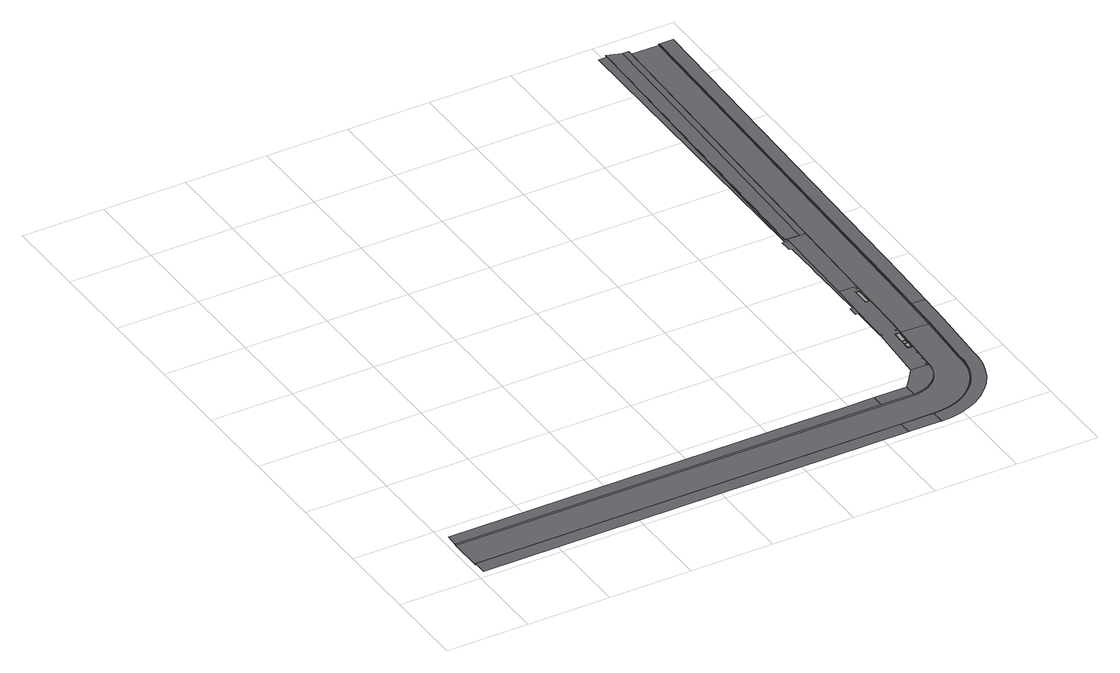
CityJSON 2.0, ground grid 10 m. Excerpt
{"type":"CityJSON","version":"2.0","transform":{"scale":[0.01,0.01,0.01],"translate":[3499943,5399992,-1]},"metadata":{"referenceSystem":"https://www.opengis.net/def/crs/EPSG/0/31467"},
"CityObjects":{
"road1":{"type":"Road","attributes":{"function":"1050"},"geometry":[{"type":"MultiSurface","lod":"3","boundaries":[[[0,1,2,3,4,5,6,7,8,9,10,11,12,13,14,15,16,17,18,19,20,21,22,23,24,25,26,27,28,29]],[[30,31,32,33]],[[17,16,34,35,36,37,38,33,32,39]],[[40,41,42,43,44,45]],[[39,32,46,47,48,49]],[[50,51,19,18]],[[52,53,54,55,56,57,58,59,60,61,62,51,50,63,64,65,66]],[[51,62,20,19]],[[62,61,21,20]],[[61,60,22,21]],[[60,59,23,22]],[[59,58,24,23]],[[58,57,25,24]],[[57,56,26,25]],[[56,55,27,26]],[[55,54,28,27]],[[54,53,29,28]],[[53,52,0,29]],[[17,39,49,67]],[[66,68,69,52]],[[69,70,1,0,52]],[[67,50,18,17]],[[71,72,33,73,74,38]],[[75,76,77,78]],[[76,37,36,79,77]],[[78,45,40,41,80,81,75]],[[82,83,84,85,86,87,88,89,90,91,92,93,94,95,96,97,98,99,100,101,102]],[[103,104,105,106,107,108]],[[109,110,111,112,113,114,115,116,117,118,119,120,121,122,123,124,125,126,127,128,129,130,131,132,133]],[[134,135,136,137,138,139]],[[140,141,142,143,144,145]],[[146,147,148,149,150,151]],[[48,47,152,153]],[[72,46,32,33]],[[71,76,75,81]],[[76,71,38,37]],[[154,155,156,157,158,159]],[[70,69,68,160,161,162,163,164]],[[165,40,166]],[[165,41,40]],[[167,81,75]],[[168,102,101,126,125,124,123,122,121,120,119,118,117,116,115,114,113,112,111,110,109,133,132,131,130,129,128,127,126,101,169,170,63,50,67,49,48,153,171,172,173,174,175,176,177,178,152,47,46,179],[103,108,107,106,105,104],[146,151,150,149,148,147],[137,136,135,134,139,138],[142,141,140,145,144,143],[180,181,182,183,184],[159,158,157,156,155,154]],[[168,179,46,72]],[[185,41,165]],[[71,81,167,82,102,168,72]],[[82,167,185,165,83]],[[167,81,80,41,185]],[[186,3,4,187]],[[187,4,5,188]],[[188,5,6,189]],[[189,6,7,190]],[[190,7,8,191]],[[191,8,9,192]],[[192,9,10,193]],[[193,10,11,194]],[[194,11,12,195]],[[195,12,13,196]],[[196,13,14,197]],[[197,14,15,198]],[[199,16,34,200]],[[200,34,35,201]],[[15,16,199,198]],[[202,186,203,204,3,2,205]],[[206,207,208,209,210,211,212,213,214,215,216,217,218,219,220,221,222,223,224,225,226,227,228,229,230,231,232,233,234,235,236]],[[208,207,237,238,239,240]],[[224,223,241]],[[186,202,242,241,223,243]],[[244,242,202,205]],[[186,203,223,222,221,220,245,246,217,216,215,214,213,247,211,209,208,240,239,201,200,199,198,197,196,195,194,193,192,191,190,189,188,187]],[[184,248,249,180]],[[180,249,250,181]],[[251,252,183,182]],[[182,181,250,251]],[[253,254,255,256,257]],[[258,259,260,261]],[[183,252,248,184]],[[262,263,264,265,266]],[[254,253,267]],[[268,269,255,254,270]],[[257,256,271,272]],[[273,274,275]],[[251,250,249,248,252],[276,260,259,277,259,258,261,260,276,278,279,263,280,270,254,267,253,257,272,271,256,281,282,274,283,266,265,264,263,279,278]],[[284,285,284,281,256,255,269,268,270,280,263,262,266,283,274,273,275,274,282,281]],[[286,287,288,289]],[[176,175,174,173,172,287,286]],[[172,171,288,287]],[[171,153,152,178,177,289,288]],[[177,176,286,289]]],"semantics":{"surfaces":[{"type":"TrafficArea","function":"1"},{"type":"TrafficArea","function":"2"},{"type":"AuxiliaryTrafficArea","function":"30"}],"values":[0,0,0,1,1,1,1,1,1,1,1,1,1,1,1,1,1,1,1,1,1,1,1,1,1,1,1,1,1,1,1,1,1,1,1,1,1,1,1,1,1,1,1,1,1,1,1,1,1,1,1,1,1,1,1,1,1,1,1,1,1,1,1,1,1,1,1,1,1,2,2,2,2,2,2,2,2,2,2,2,2,2,2,2,2,2,2,2]}}]}
},
"vertices":[
[5700,650,80],[71,650,80],[71,233,80],[5700,233,80],[5803,238,80],[5904,256,80],[6002,289,80],[6094,334,80],[6180,392,80],[6257,461,80],[6323,539,80],[6378,626,80],[6421,720,80],[6451,819,80],[6467,921,80],[6468,1024,80],[6509,1726,80],[6155,1747,80],[6114,1044,80],[6108,992,80],[6096,941,80],[6078,891,80],[6053,845,80],[6023,802,80],[5987,763,80],[5947,729,80],[5902,701,80],[5855,678,80],[5804,662,80],[5753,653,80],[6113,2704,80],[6143,2704,80],[6185,2701,80],[6186,2703,80],[6536,2693,80],[6644,7693,80],[6295,7700,80],[6211,3831,80],[6211,3828,80],[6162,1872,80],[6047,7758,101],[5962,3839,101],[5962,3839,92],[5962,3846,92],[6048,7788,92],[6048,7788,101],[6185,2701,100],[6178,2458,100],[6178,2457,100],[6162,1872,100],[6114,1044,100],[6108,992,100],[5700,650,100],[5753,653,100],[5804,662,100],[5855,678,100],[5902,701,100],[5947,729,100],[5987,763,100],[6023,802,100],[6053,845,100],[6078,891,100],[6096,941,100],[5897,1057,100],[5855,1001,100],[5752,868,100],[5700,800,100],[6155,1747,100],[5299,800,100],[5299,650,100],[71,650,100],[6211,3828,100],[6186,2703,100],[6186,2703,72],[6211,3828,72],[6138,3833,100],[6211,3831,100],[6296,7730,100],[6223,7732,100],[6296,7730,80],[5988,3838,101],[6138,3830,100],[5988,3804,100],[5939,3805,100],[5907,3805,100],[5907,3691,100],[5907,3658,100],[5939,3658,100],[5940,3206,100],[5940,3188,100],[5940,3179,100],[5942,2769,100],[5942,2762,100],[5942,2707,100],[5941,2369,100],[5910,2369,100],[5909,2250,100],[5940,2250,100],[5940,1959,100],[5939,1838,100],[5939,1811,100],[5940,1809,100],[5964,2708,100],[6163,2659,100],[6173,2658,100],[6178,2667,100],[6174,2676,100],[6164,2676,100],[6158,2667,100],[5946,1775,100],[5948,1774,100],[5950,1773,100],[5952,1772,100],[5954,1773,100],[5956,1773,100],[5957,1775,100],[5959,1776,100],[5959,1778,100],[5960,1780,100],[5959,1782,100],[5959,1784,100],[5957,1786,100],[5956,1787,100],[5954,1788,100],[5952,1788,100],[5950,1788,100],[5949,1787,100],[5948,1787,100],[5946,1786,100],[5945,1784,100],[5944,1782,100],[5944,1780,100],[5944,1778,100],[5945,1776,100],[6120,1306,100],[6124,1306,100],[6126,1310,100],[6124,1313,100],[6120,1313,100],[6118,1310,100],[6106,1063,100],[6111,1072,100],[6106,1081,100],[6096,1081,100],[6091,1072,100],[6096,1063,100],[6128,1772,100],[6138,1772,100],[6143,1780,100],[6138,1789,100],[6129,1790,100],[6123,1781,100],[6165,2458,100],[6165,2457,100],[6116,1178,100],[6118,1182,100],[6116,1185,100],[6112,1185,100],[6110,1182,100],[6112,1178,100],[4914,800,100],[4762,800,100],[4704,800,100],[71,800,100],[62,650,100],[5939,3837,100],[5939,7758,100],[5989,3836,100],[6113,2704,100],[5939,1791,100],[5939,1774,100],[6165,2398,100],[6117,2398,100],[6117,2457,100],[6117,2458,100],[6117,2528,100],[6117,2615,100],[6165,2615,100],[6165,2579,100],[6143,2704,100],[6126,1423,100],[6071,1426,100],[6088,1725,100],[6112,1723,100],[6143,1721,100],[5964,3837,100],[5700,233,100],[5803,238,100],[5904,257,100],[6002,289,100],[6094,334,100],[6180,392,100],[6257,461,100],[6323,539,100],[6378,626,100],[6421,720,100],[6451,819,100],[6466,921,100],[6468,1024,100],[6509,1726,100],[6536,2693,100],[6644,7693,100],[5299,233,100],[5701,233,100],[5701,233,80],[71,233,100],[6681,1719,100],[6692,2127,100],[6532,2132,100],[6521,1726,100],[6521,1722,100],[6480,1023,100],[6479,920,100],[6462,816,100],[6432,716,100],[6389,621,100],[6333,532,100],[6265,452,100],[6187,382,100],[6101,324,100],[6007,278,100],[5907,245,100],[5804,226,100],[5701,221,100],[5708,61,100],[5823,67,100],[5947,89,100],[6067,129,100],[6181,185,100],[6286,256,100],[6380,341,100],[6462,437,100],[6530,544,100],[6582,659,100],[6619,781,100],[6638,906,100],[6640,1017,100],[6708,2688,100],[6816,7689,100],[6656,7692,100],[6548,2692,100],[5701,61,100],[5299,61,100],[5700,221,100],[71,61,100],[6100,324,100],[6187,383,100],[6478,920,100],[6143,1721,95],[6126,1423,95],[6071,1426,95],[6088,1725,95],[6112,1723,95],[6118,1578,95],[6111,1577,95],[6111,1569,95],[6120,1568,95],[6119,1578,95],[6120,1450,95],[6099,1450,95],[6099,1449,95],[6120,1448,95],[6107,1529,95],[6088,1530,95],[6090,1516,95],[6107,1518,95],[6107,1526,95],[6111,1578,95],[6086,1570,95],[6110,1569,95],[6087,1573,95],[6126,1568,95],[6127,1578,95],[6123,1528,95],[6124,1526,95],[6124,1528,95],[6080,1450,95],[6099,1451,95],[6082,1490,95],[6084,1530,95],[6082,1572,95],[6123,1550,95],[6127,1526,95],[6110,1526,95],[6111,1550,95],[6110,1550,95],[6117,2615,90],[6117,2398,90],[6165,2398,90],[6165,2615,90]
]}
